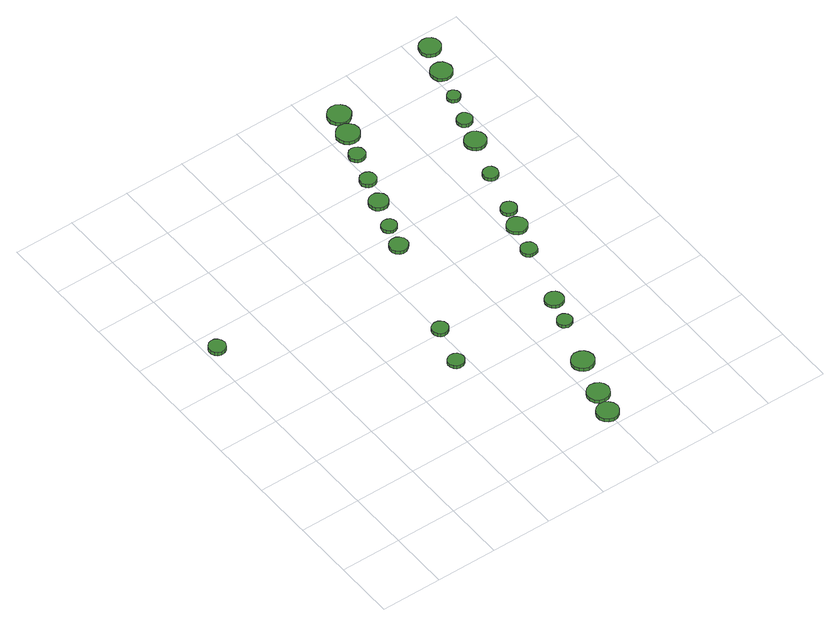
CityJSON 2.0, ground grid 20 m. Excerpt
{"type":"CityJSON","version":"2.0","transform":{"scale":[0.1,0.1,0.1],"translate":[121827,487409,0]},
"CityObjects":{
"tree1":{"type":"SolitaryVegetationObject","attributes":{"function":"something"},"geometry":[{"type":"MultiSurface","lod":"1","boundaries":[[[0,1,2,3,4,5,6,7,8,9,10,11,12,13,14]],[[15,16,17,18,19,20,21,22,23,24,25,26,27,28,29]],[[0,29,28,1]],[[1,28,27,2]],[[2,27,26,3]],[[3,26,25,4]],[[4,25,24,5]],[[5,24,23,6]],[[6,23,22,7]],[[7,22,21,8]],[[8,21,20,9]],[[9,20,19,10]],[[10,19,18,11]],[[11,18,17,12]],[[12,17,16,13]],[[13,16,15,14]],[[14,15,29,0]]]}]},
"tree2":{"type":"SolitaryVegetationObject","attributes":{"function":"something"},"geometry":[{"type":"MultiSurface","lod":"1","boundaries":[[[30,31,32,33,34,35,36,37,38,39,40,41,42,43,44]],[[45,46,47,48,49,50,51,52,53,54,55,56,57,58,59]],[[30,59,58,31]],[[31,58,57,32]],[[32,57,56,33]],[[33,56,55,34]],[[34,55,54,35]],[[35,54,53,36]],[[36,53,52,37]],[[37,52,51,38]],[[38,51,50,39]],[[39,50,49,40]],[[40,49,48,41]],[[41,48,47,42]],[[42,47,46,43]],[[43,46,45,44]],[[44,45,59,30]]]}]},
"tree3":{"type":"SolitaryVegetationObject","attributes":{"function":"something"},"geometry":[{"type":"MultiSurface","lod":"1","boundaries":[[[60,61,62,63,64,65,66,67,68,69,70,71,72,73,74]],[[75,76,77,78,79,80,81,82,83,84,85,86,87,88,89]],[[60,89,88,61]],[[61,88,87,62]],[[62,87,86,63]],[[63,86,85,64]],[[64,85,84,65]],[[65,84,83,66]],[[66,83,82,67]],[[67,82,81,68]],[[68,81,80,69]],[[69,80,79,70]],[[70,79,78,71]],[[71,78,77,72]],[[72,77,76,73]],[[73,76,75,74]],[[74,75,89,60]]]}]},
"tree4":{"type":"SolitaryVegetationObject","attributes":{"function":"something"},"geometry":[{"type":"MultiSurface","lod":"1","boundaries":[[[90,91,92,93,94,95,96,97,98,99,100,101,102,103,104]],[[105,106,107,108,109,110,111,112,113,114,115,116,117,118,119]],[[90,119,118,91]],[[91,118,117,92]],[[92,117,116,93]],[[93,116,115,94]],[[94,115,114,95]],[[95,114,113,96]],[[96,113,112,97]],[[97,112,111,98]],[[98,111,110,99]],[[99,110,109,100]],[[100,109,108,101]],[[101,108,107,102]],[[102,107,106,103]],[[103,106,105,104]],[[104,105,119,90]]]}]},
"tree5":{"type":"SolitaryVegetationObject","attributes":{"function":"something"},"geometry":[{"type":"MultiSurface","lod":"1","boundaries":[[[120,121,122,123,124,125,126,127,128,129,130,131,132,133,134]],[[135,136,137,138,139,140,141,142,143,144,145,146,147,148,149]],[[120,149,148,121]],[[121,148,147,122]],[[122,147,146,123]],[[123,146,145,124]],[[124,145,144,125]],[[125,144,143,126]],[[126,143,142,127]],[[127,142,141,128]],[[128,141,140,129]],[[129,140,139,130]],[[130,139,138,131]],[[131,138,137,132]],[[132,137,136,133]],[[133,136,135,134]],[[134,135,149,120]]]}]},
"tree6":{"type":"SolitaryVegetationObject","attributes":{"function":"something"},"geometry":[{"type":"MultiSurface","lod":"1","boundaries":[[[150,151,152,153,154,155,156,157,158,159,160,161,162,163,164]],[[165,166,167,168,169,170,171,172,173,174,175,176,177,178,179]],[[150,179,178,151]],[[151,178,177,152]],[[152,177,176,153]],[[153,176,175,154]],[[154,175,174,155]],[[155,174,173,156]],[[156,173,172,157]],[[157,172,171,158]],[[158,171,170,159]],[[159,170,169,160]],[[160,169,168,161]],[[161,168,167,162]],[[162,167,166,163]],[[163,166,165,164]],[[164,165,179,150]]]}]},
"tree7":{"type":"SolitaryVegetationObject","attributes":{"function":"something"},"geometry":[{"type":"MultiSurface","lod":"1","boundaries":[[[180,181,182,183,184,185,186,187,188,189,190,191,192,193,194]],[[195,196,197,198,199,200,201,202,203,204,205,206,207,208,209]],[[180,209,208,181]],[[181,208,207,182]],[[182,207,206,183]],[[183,206,205,184]],[[184,205,204,185]],[[185,204,203,186]],[[186,203,202,187]],[[187,202,201,188]],[[188,201,200,189]],[[189,200,199,190]],[[190,199,198,191]],[[191,198,197,192]],[[192,197,196,193]],[[193,196,195,194]],[[194,195,209,180]]]}]},
"tree8":{"type":"SolitaryVegetationObject","attributes":{"function":"something"},"geometry":[{"type":"MultiSurface","lod":"1","boundaries":[[[210,211,212,213,214,215,216,217,218,219,220,221,222,223,224]],[[225,226,227,228,229,230,231,232,233,234,235,236,237,238,239]],[[210,239,238,211]],[[211,238,237,212]],[[212,237,236,213]],[[213,236,235,214]],[[214,235,234,215]],[[215,234,233,216]],[[216,233,232,217]],[[217,232,231,218]],[[218,231,230,219]],[[219,230,229,220]],[[220,229,228,221]],[[221,228,227,222]],[[222,227,226,223]],[[223,226,225,224]],[[224,225,239,210]]]}]},
"tree9":{"type":"SolitaryVegetationObject","attributes":{"function":"something"},"geometry":[{"type":"MultiSurface","lod":"1","boundaries":[[[240,241,242,243,244,245,246,247,248,249,250,251,252,253,254]],[[255,256,257,258,259,260,261,262,263,264,265,266,267,268,269]],[[240,269,268,241]],[[241,268,267,242]],[[242,267,266,243]],[[243,266,265,244]],[[244,265,264,245]],[[245,264,263,246]],[[246,263,262,247]],[[247,262,261,248]],[[248,261,260,249]],[[249,260,259,250]],[[250,259,258,251]],[[251,258,257,252]],[[252,257,256,253]],[[253,256,255,254]],[[254,255,269,240]]]}]},
"tree10":{"type":"SolitaryVegetationObject","attributes":{"function":"something"},"geometry":[{"type":"MultiSurface","lod":"1","boundaries":[[[270,271,272,273,274,275,276,277,278,279,280,281,282,283,284]],[[285,286,287,288,289,290,291,292,293,294,295,296,297,298,299]],[[270,299,298,271]],[[271,298,297,272]],[[272,297,296,273]],[[273,296,295,274]],[[274,295,294,275]],[[275,294,293,276]],[[276,293,292,277]],[[277,292,291,278]],[[278,291,290,279]],[[279,290,289,280]],[[280,289,288,281]],[[281,288,287,282]],[[282,287,286,283]],[[283,286,285,284]],[[284,285,299,270]]]}]},
"tree11":{"type":"SolitaryVegetationObject","attributes":{"function":"something"},"geometry":[{"type":"MultiSurface","lod":"1","boundaries":[[[300,301,302,303,304,305,306,307,308,309,310,311,312,313,314]],[[315,316,317,318,319,320,321,322,323,324,325,326,327,328,329]],[[300,329,328,301]],[[301,328,327,302]],[[302,327,326,303]],[[303,326,325,304]],[[304,325,324,305]],[[305,324,323,306]],[[306,323,322,307]],[[307,322,321,308]],[[308,321,320,309]],[[309,320,319,310]],[[310,319,318,311]],[[311,318,317,312]],[[312,317,316,313]],[[313,316,315,314]],[[314,315,329,300]]]}]},
"tree12":{"type":"SolitaryVegetationObject","attributes":{"function":"something"},"geometry":[{"type":"MultiSurface","lod":"1","boundaries":[[[330,331,332,333,334,335,336,337,338,339,340,341,342,343,344]],[[345,346,347,348,349,350,351,352,353,354,355,356,357,358,359]],[[330,359,358,331]],[[331,358,357,332]],[[332,357,356,333]],[[333,356,355,334]],[[334,355,354,335]],[[335,354,353,336]],[[336,353,352,337]],[[337,352,351,338]],[[338,351,350,339]],[[339,350,349,340]],[[340,349,348,341]],[[341,348,347,342]],[[342,347,346,343]],[[343,346,345,344]],[[344,345,359,330]]]}]},
"tree13":{"type":"SolitaryVegetationObject","attributes":{"function":"something"},"geometry":[{"type":"MultiSurface","lod":"1","boundaries":[[[360,361,362,363,364,365,366,367,368,369,370,371,372,373,374]],[[375,376,377,378,379,380,381,382,383,384,385,386,387,388,389]],[[360,389,388,361]],[[361,388,387,362]],[[362,387,386,363]],[[363,386,385,364]],[[364,385,384,365]],[[365,384,383,366]],[[366,383,382,367]],[[367,382,381,368]],[[368,381,380,369]],[[369,380,379,370]],[[370,379,378,371]],[[371,378,377,372]],[[372,377,376,373]],[[373,376,375,374]],[[374,375,389,360]]]}]},
"tree14":{"type":"SolitaryVegetationObject","attributes":{"function":"something"},"geometry":[{"type":"MultiSurface","lod":"1","boundaries":[[[390,391,392,393,394,395,396,397,398,399,400,401,402,403,404]],[[405,406,407,408,409,410,411,412,413,414,415,416,417,418,419]],[[390,419,418,391]],[[391,418,417,392]],[[392,417,416,393]],[[393,416,415,394]],[[394,415,414,395]],[[395,414,413,396]],[[396,413,412,397]],[[397,412,411,398]],[[398,411,410,399]],[[399,410,409,400]],[[400,409,408,401]],[[401,408,407,402]],[[402,407,406,403]],[[403,406,405,404]],[[404,405,419,390]]]}]},
"tree15":{"type":"SolitaryVegetationObject","attributes":{"function":"something"},"geometry":[{"type":"MultiSurface","lod":"1","boundaries":[[[420,421,422,423,424,425,426,427,428,429,430,431,432,433,434]],[[435,436,437,438,439,440,441,442,443,444,445,446,447,448,449]],[[420,449,448,421]],[[421,448,447,422]],[[422,447,446,423]],[[423,446,445,424]],[[424,445,444,425]],[[425,444,443,426]],[[426,443,442,427]],[[427,442,441,428]],[[428,441,440,429]],[[429,440,439,430]],[[430,439,438,431]],[[431,438,437,432]],[[432,437,436,433]],[[433,436,435,434]],[[434,435,449,420]]]}]},
"tree16":{"type":"SolitaryVegetationObject","attributes":{"function":"something"},"geometry":[{"type":"MultiSurface","lod":"1","boundaries":[[[450,451,452,453,454,455,456,457,458,459,460,461,462,463,464]],[[465,466,467,468,469,470,471,472,473,474,475,476,477,478,479]],[[450,479,478,451]],[[451,478,477,452]],[[452,477,476,453]],[[453,476,475,454]],[[454,475,474,455]],[[455,474,473,456]],[[456,473,472,457]],[[457,472,471,458]],[[458,471,470,459]],[[459,470,469,460]],[[460,469,468,461]],[[461,468,467,462]],[[462,467,466,463]],[[463,466,465,464]],[[464,465,479,450]]]}]},
"tree17":{"type":"SolitaryVegetationObject","attributes":{"function":"something"},"geometry":[{"type":"MultiSurface","lod":"1","boundaries":[[[480,481,482,483,484,485,486,487,488,489,490,491,492,493,494]],[[495,496,497,498,499,500,501,502,503,504,505,506,507,508,509]],[[480,509,508,481]],[[481,508,507,482]],[[482,507,506,483]],[[483,506,505,484]],[[484,505,504,485]],[[485,504,503,486]],[[486,503,502,487]],[[487,502,501,488]],[[488,501,500,489]],[[489,500,499,490]],[[490,499,498,491]],[[491,498,497,492]],[[492,497,496,493]],[[493,496,495,494]],[[494,495,509,480]]]}]},
"tree18":{"type":"SolitaryVegetationObject","attributes":{"function":"something"},"geometry":[{"type":"MultiSurface","lod":"1","boundaries":[[[510,511,512,513,514,515,516,517,518,519,520,521,522,523,524]],[[525,526,527,528,529,530,531,532,533,534,535,536,537,538,539]],[[510,539,538,511]],[[511,538,537,512]],[[512,537,536,513]],[[513,536,535,514]],[[514,535,534,515]],[[515,534,533,516]],[[516,533,532,517]],[[517,532,531,518]],[[518,531,530,519]],[[519,530,529,520]],[[520,529,528,521]],[[521,528,527,522]],[[522,527,526,523]],[[523,526,525,524]],[[524,525,539,510]]]}]},
"tree19":{"type":"SolitaryVegetationObject","attributes":{"function":"something"},"geometry":[{"type":"MultiSurface","lod":"1","boundaries":[[[540,541,542,543,544,545,546,547,548,549,550,551,552,553,554]],[[555,556,557,558,559,560,561,562,563,564,565,566,567,568,569]],[[540,569,568,541]],[[541,568,567,542]],[[542,567,566,543]],[[543,566,565,544]],[[544,565,564,545]],[[545,564,563,546]],[[546,563,562,547]],[[547,562,561,548]],[[548,561,560,549]],[[549,560,559,550]],[[550,559,558,551]],[[551,558,557,552]],[[552,557,556,553]],[[553,556,555,554]],[[554,555,569,540]]]}]},
"tree20":{"type":"SolitaryVegetationObject","attributes":{"function":"something"},"geometry":[{"type":"MultiSurface","lod":"1","boundaries":[[[570,571,572,573,574,575,576,577,578,579,580,581,582,583,584]],[[585,586,587,588,589,590,591,592,593,594,595,596,597,598,599]],[[570,599,598,571]],[[571,598,597,572]],[[572,597,596,573]],[[573,596,595,574]],[[574,595,594,575]],[[575,594,593,576]],[[576,593,592,577]],[[577,592,591,578]],[[578,591,590,579]],[[579,590,589,580]],[[580,589,588,581]],[[581,588,587,582]],[[582,587,586,583]],[[583,586,585,584]],[[584,585,599,570]]]}]},
"tree21":{"type":"SolitaryVegetationObject","attributes":{"function":"something"},"geometry":[{"type":"MultiSurface","lod":"1","boundaries":[[[600,601,602,603,604,605,606,607,608,609,610,611,612,613,614]],[[615,616,617,618,619,620,621,622,623,624,625,626,627,628,629]],[[600,629,628,601]],[[601,628,627,602]],[[602,627,626,603]],[[603,626,625,604]],[[604,625,624,605]],[[605,624,623,606]],[[606,623,622,607]],[[607,622,621,608]],[[608,621,620,609]],[[609,620,619,610]],[[610,619,618,611]],[[611,618,617,612]],[[612,617,616,613]],[[613,616,615,614]],[[614,615,629,600]]]}]},
"tree22":{"type":"SolitaryVegetationObject","attributes":{"function":"something"},"geometry":[{"type":"MultiSurface","lod":"1","boundaries":[[[630,631,632,633,634,635,636,637,638,639,640,641,642,643,644]],[[645,646,647,648,649,650,651,652,653,654,655,656,657,658,659]],[[630,659,658,631]],[[631,658,657,632]],[[632,657,656,633]],[[633,656,655,634]],[[634,655,654,635]],[[635,654,653,636]],[[636,653,652,637]],[[637,652,651,638]],[[638,651,650,639]],[[639,650,649,640]],[[640,649,648,641]],[[641,648,647,642]],[[642,647,646,643]],[[643,646,645,644]],[[644,645,659,630]]]}]},
"tree23":{"type":"SolitaryVegetationObject","attributes":{"function":"something"},"geometry":[{"type":"MultiSurface","lod":"1","boundaries":[[[660,661,662,663,664,665,666,667,668,669,670,671,672,673,674]],[[675,676,677,678,679,680,681,682,683,684,685,686,687,688,689]],[[660,689,688,661]],[[661,688,687,662]],[[662,687,686,663]],[[663,686,685,664]],[[664,685,684,665]],[[665,684,683,666]],[[666,683,682,667]],[[667,682,681,668]],[[668,681,680,669]],[[669,680,679,670]],[[670,679,678,671]],[[671,678,677,672]],[[672,677,676,673]],[[673,676,675,674]],[[674,675,689,660]]]}]},
"tree24":{"type":"SolitaryVegetationObject","attributes":{"function":"something"},"geometry":[{"type":"MultiSurface","lod":"1","boundaries":[[[690,691,692,693,694,695,696,697,698,699,700,701,702,703,704]],[[705,706,707,708,709,710,711,712,713,714,715,716,717,718,719]],[[690,719,718,691]],[[691,718,717,692]],[[692,717,716,693]],[[693,716,715,694]],[[694,715,714,695]],[[695,714,713,696]],[[696,713,712,697]],[[697,712,711,698]],[[698,711,710,699]],[[699,710,709,700]],[[700,709,708,701]],[[701,708,707,702]],[[702,707,706,703]],[[703,706,705,704]],[[704,705,719,690]]]}]}
},
"vertices":[
[65,938,15],[62,949,15],[56,959,15],[46,965,15],[34,966,15],[23,962,15],[15,954,15],[10,944,15],[10,932,15],[15,922,15],[23,914,15],[34,910,15],[46,912,15],[56,917,15],[62,927,15],[62,927,2],[56,917,2],[46,912,2],[34,910,2],[23,914,2],[15,922,2],[10,932,2],[10,944,2],[15,954,2],[23,962,2],[34,966,2],[46,965,2],[56,959,2],[62,949,2],[65,938,2],
[592,477,15],[589,488,15],[583,497,15],[573,502,15],[562,503,15],[552,500,15],[544,493,15],[539,483,15],[539,472,15],[544,462,15],[552,454,15],[562,451,15],[573,452,15],[583,458,15],[589,466,15],[589,466,3],[583,458,3],[573,452,3],[562,451,3],[552,454,3],[544,462,3],[539,472,3],[539,483,3],[544,493,3],[552,500,3],[562,503,3],[573,502,3],[583,497,3],[589,488,3],[592,477,3],
[630,607,18],[628,618,18],[621,627,18],[612,632,18],[601,633,18],[590,630,18],[582,623,18],[578,613,18],[578,602,18],[582,592,18],[590,584,18],[601,581,18],[612,582,18],[621,588,18],[628,596,18],[628,596,5],[621,588,5],[612,582,5],[601,581,5],[590,584,5],[582,592,5],[578,602,5],[578,613,5],[582,623,5],[590,630,5],[601,633,5],[612,632,5],[621,627,5],[628,618,5],[630,607,5],
[832,44,20],[828,59,20],[819,71,20],[806,79,20],[791,80,20],[777,75,20],[766,65,20],[760,52,20],[760,36,20],[766,23,20],[777,13,20],[791,8,20],[806,9,20],[819,17,20],[828,29,20],[828,29,8],[819,17,8],[806,9,8],[791,8,8],[777,13,8],[766,23,8],[760,36,8],[760,52,8],[766,65,8],[777,75,8],[791,80,8],[806,79,8],[819,71,8],[828,59,8],[832,44,8],
[857,124,18],[853,139,18],[845,151,18],[831,158,18],[816,160,18],[802,155,18],[791,145,18],[785,131,18],[785,116,18],[791,103,18],[802,92,18],[816,88,18],[831,89,18],[845,97,18],[853,109,18],[853,109,5],[845,97,5],[831,89,5],[816,88,5],[802,92,5],[791,103,5],[785,116,5],[785,131,5],[791,145,5],[802,155,5],[816,160,5],[831,158,5],[845,151,5],[853,139,5],[857,124,5],
[898,255,17],[894,270,17],[886,282,17],[873,289,17],[857,291,17],[843,286,17],[832,276,17],[826,262,17],[826,247,17],[832,234,17],[843,223,17],[857,219,17],[873,220,17],[886,228,17],[894,240,17],[894,240,4],[886,228,4],[873,220,4],[857,219,4],[843,223,4],[832,234,4],[826,247,4],[826,262,4],[832,276,4],[843,286,4],[857,291,4],[873,289,4],[886,282,4],[894,270,4],[898,255,4],
[737,950,17],[735,962,17],[727,973,17],[717,979,17],[704,980,17],[692,976,17],[683,968,17],[678,957,17],[678,944,17],[683,933,17],[692,924,17],[704,920,17],[717,922,17],[727,928,17],[735,938,17],[735,938,5],[727,928,5],[717,922,5],[704,920,5],[692,924,5],[683,933,5],[678,944,5],[678,957,5],[683,968,5],[692,976,5],[704,980,5],[717,979,5],[727,973,5],[735,962,5],[737,950,5],
[940,417,17],[938,427,17],[932,435,17],[923,440,17],[913,441,17],[903,438,17],[896,431,17],[892,422,17],[892,412,17],[896,403,17],[903,396,17],[913,393,17],[923,394,17],[932,399,17],[938,407,17],[938,407,5],[932,399,5],[923,394,5],[913,393,5],[903,396,5],[896,403,5],[892,412,5],[892,422,5],[896,431,5],[903,438,5],[913,441,5],[923,440,5],[932,435,5],[938,427,5],[940,417,5],
[758,1031,15],[756,1041,15],[750,1050,15],[741,1055,15],[730,1056,15],[721,1053,15],[713,1046,15],[709,1037,15],[709,1026,15],[713,1017,15],[721,1010,15],[730,1006,15],[741,1008,15],[750,1013,15],[756,1021,15],[756,1021,3],[750,1013,3],[741,1008,3],[730,1006,3],[721,1010,3],[713,1017,3],[709,1026,3],[709,1037,3],[713,1046,3],[721,1053,3],[730,1056,3],[741,1055,3],[750,1050,3],[756,1041,3],[758,1031,3],
[969,500,21],[967,512,21],[960,522,21],[949,528,21],[937,530,21],[925,526,21],[916,518,21],[911,506,21],[911,494,21],[916,483,21],[925,475,21],[937,471,21],[949,472,21],[960,478,21],[967,488,21],[967,488,9],[960,478,9],[949,472,9],[937,471,9],[925,475,9],[916,483,9],[911,494,9],[911,506,9],[916,518,9],[925,526,9],[937,530,9],[949,528,9],[960,522,9],[967,512,9],[969,500,9],
[798,1128,16],[795,1141,16],[787,1151,16],[776,1158,16],[763,1159,16],[751,1155,16],[741,1146,16],[736,1134,16],[736,1121,16],[741,1110,16],[751,1101,16],[763,1097,16],[776,1098,16],[787,1105,16],[795,1115,16],[795,1115,3],[787,1105,3],[776,1098,3],[763,1097,3],[751,1101,3],[741,1110,3],[736,1121,3],[736,1134,3],[741,1146,3],[751,1155,3],[763,1159,3],[776,1158,3],[787,1151,3],[795,1141,3],[798,1128,3],
[821,1219,16],[819,1230,16],[813,1239,16],[803,1244,16],[792,1245,16],[782,1242,16],[774,1234,16],[769,1224,16],[769,1213,16],[774,1203,16],[782,1196,16],[792,1193,16],[803,1194,16],[813,1199,16],[819,1208,16],[819,1208,3],[813,1199,3],[803,1194,3],[792,1193,3],[782,1196,3],[774,1203,3],[769,1213,3],[769,1224,3],[774,1234,3],[782,1242,3],[792,1245,3],[803,1244,3],[813,1239,3],[819,1230,3],[821,1219,3],
[1027,708,21],[1025,719,21],[1019,727,21],[1009,733,21],[998,734,21],[988,731,21],[980,723,21],[976,713,21],[976,703,21],[980,693,21],[988,685,21],[998,682,21],[1009,683,21],[1019,688,21],[1025,697,21],[1025,697,9],[1019,688,9],[1009,683,9],[998,682,9],[988,685,9],[980,693,9],[976,703,9],[976,713,9],[980,723,9],[988,731,9],[998,734,9],[1009,733,9],[1019,727,9],[1025,719,9],[1027,708,9],
[855,1319,16],[853,1330,16],[847,1338,16],[837,1344,16],[826,1345,16],[816,1342,16],[808,1334,16],[803,1324,16],[803,1313,16],[808,1303,16],[816,1296,16],[826,1293,16],[837,1294,16],[847,1299,16],[853,1308,16],[853,1308,3],[847,1299,3],[837,1294,3],[826,1293,3],[816,1296,3],[808,1303,3],[803,1313,3],[803,1324,3],[808,1334,3],[816,1342,3],[826,1345,3],[837,1344,3],[847,1338,3],[853,1330,3],[855,1319,3],
[1066,809,17],[1063,822,17],[1055,833,17],[1043,840,17],[1030,842,17],[1017,837,17],[1007,828,17],[1001,816,17],[1001,802,17],[1007,790,17],[1017,781,17],[1030,776,17],[1043,778,17],[1055,785,17],[1063,796,17],[1063,796,5],[1055,785,5],[1043,778,5],[1030,776,5],[1017,781,5],[1007,790,5],[1001,802,5],[1001,816,5],[1007,828,5],[1017,837,5],[1030,842,5],[1043,840,5],[1055,833,5],[1063,822,5],[1066,809,5],
[896,1402,16],[893,1417,16],[883,1430,16],[870,1438,16],[854,1440,16],[839,1435,16],[828,1424,16],[821,1410,16],[821,1394,16],[828,1380,16],[839,1369,16],[854,1365,16],[870,1366,16],[883,1374,16],[893,1387,16],[893,1387,4],[883,1374,4],[870,1366,4],[854,1365,4],[839,1369,4],[828,1380,4],[821,1394,4],[821,1410,4],[828,1424,4],[839,1435,4],[854,1440,4],[870,1438,4],[883,1430,4],[893,1417,4],[896,1402,4],
[1081,879,16],[1079,889,16],[1072,898,16],[1063,903,16],[1053,904,16],[1043,901,16],[1035,894,16],[1031,884,16],[1031,874,16],[1035,864,16],[1043,857,16],[1053,854,16],[1063,855,16],[1072,860,16],[1079,869,16],[1079,869,3],[1072,860,3],[1063,855,3],[1053,854,3],[1043,857,3],[1035,864,3],[1031,874,3],[1031,884,3],[1035,894,3],[1043,901,3],[1053,904,3],[1063,903,3],[1072,898,3],[1079,889,3],[1081,879,3],
[921,1479,16],[918,1494,16],[908,1507,16],[895,1515,16],[879,1516,16],[864,1511,16],[853,1501,16],[846,1487,16],[846,1471,16],[853,1457,16],[864,1446,16],[879,1441,16],[895,1443,16],[908,1451,16],[918,1463,16],[918,1463,3],[908,1451,3],[895,1443,3],[879,1441,3],[864,1446,3],[853,1457,3],[846,1471,3],[846,1487,3],[853,1501,3],[864,1511,3],[879,1516,3],[895,1515,3],[908,1507,3],[918,1494,3],[921,1479,3],
[1122,1026,15],[1120,1036,15],[1114,1044,15],[1106,1049,15],[1095,1050,15],[1086,1047,15],[1078,1040,15],[1074,1031,15],[1074,1020,15],[1078,1011,15],[1086,1004,15],[1095,1001,15],[1106,1002,15],[1114,1007,15],[1120,1016,15],[1120,1016,2],[1114,1007,2],[1106,1002,2],[1095,1001,2],[1086,1004,2],[1078,1011,2],[1074,1020,2],[1074,1031,2],[1078,1040,2],[1086,1047,2],[1095,1050,2],[1106,1049,2],[1114,1044,2],[1120,1036,2],[1122,1026,2],
[1175,1158,16],[1172,1172,16],[1164,1183,16],[1151,1191,16],[1137,1192,16],[1123,1188,16],[1112,1178,16],[1107,1165,16],[1107,1150,16],[1112,1137,16],[1123,1128,16],[1137,1123,16],[1151,1125,16],[1164,1132,16],[1172,1144,16],[1172,1144,4],[1164,1132,4],[1151,1125,4],[1137,1123,4],[1123,1128,4],[1112,1137,4],[1107,1150,4],[1107,1165,4],[1112,1178,4],[1123,1188,4],[1137,1192,4],[1151,1191,4],[1164,1183,4],[1172,1172,4],[1175,1158,4],
[1191,1244,16],[1189,1254,16],[1183,1262,16],[1174,1268,16],[1164,1269,16],[1154,1265,16],[1146,1259,16],[1142,1249,16],[1142,1239,16],[1146,1230,16],[1154,1223,16],[1164,1220,16],[1174,1221,16],[1183,1226,16],[1189,1234,16],[1189,1234,3],[1183,1226,3],[1174,1221,3],[1164,1220,3],[1154,1223,3],[1146,1230,3],[1142,1239,3],[1142,1249,3],[1146,1259,3],[1154,1265,3],[1164,1269,3],[1174,1268,3],[1183,1262,3],[1189,1254,3],[1191,1244,3],
[1218,1341,15],[1217,1349,15],[1211,1356,15],[1204,1361,15],[1195,1362,15],[1187,1359,15],[1181,1353,15],[1177,1345,15],[1177,1337,15],[1181,1329,15],[1187,1323,15],[1195,1320,15],[1204,1321,15],[1211,1325,15],[1217,1332,15],[1217,1332,2],[1211,1325,2],[1204,1321,2],[1195,1320,2],[1187,1323,2],[1181,1329,2],[1177,1337,2],[1177,1345,2],[1181,1353,2],[1187,1359,2],[1195,1362,2],[1204,1361,2],[1211,1356,2],[1217,1349,2],[1218,1341,2],
[1262,1442,16],[1259,1456,16],[1251,1468,16],[1238,1475,16],[1224,1476,16],[1210,1472,16],[1199,1462,16],[1194,1449,16],[1194,1435,16],[1199,1422,16],[1210,1412,16],[1224,1407,16],[1238,1409,16],[1251,1416,16],[1259,1428,16],[1259,1428,4],[1251,1416,4],[1238,1409,4],[1224,1407,4],[1210,1412,4],[1199,1422,4],[1194,1435,4],[1194,1449,4],[1199,1462,4],[1210,1472,4],[1224,1476,4],[1238,1475,4],[1251,1468,4],[1259,1456,4],[1262,1442,4],
[1294,1541,16],[1291,1555,16],[1283,1566,16],[1270,1574,16],[1256,1575,16],[1242,1571,16],[1231,1561,16],[1226,1548,16],[1226,1534,16],[1231,1520,16],[1242,1511,16],[1256,1506,16],[1270,1508,16],[1283,1515,16],[1291,1527,16],[1291,1527,3],[1283,1515,3],[1270,1508,3],[1256,1506,3],[1242,1511,3],[1231,1520,3],[1226,1534,3],[1226,1548,3],[1231,1561,3],[1242,1571,3],[1256,1575,3],[1270,1574,3],[1283,1566,3],[1291,1555,3],[1294,1541,3]
]}
